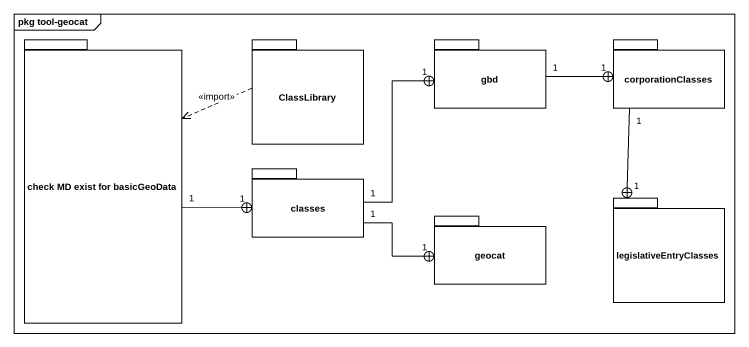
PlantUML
@startuml
mainframe pkg tool-geocat
package "check MD exist for basicGeoData" as check_MD_exist_for {
}
package ClassLibrary {
}
package gbd {
}
package corporationClasses {
}
package classes {
}
package geocat {
}
package legislativeEntryClasses {
}
check_MD_exist_for "1" -right-+ "1" classes
ClassLibrary .left.> check_MD_exist_for : <<import>>
gbd "1" -right-+ "1" corporationClasses
corporationClasses "1" --+ "1" legislativeEntryClasses
classes "1" -up-+ "1" gbd
classes "1" -right-+ "1" geocat
@enduml
